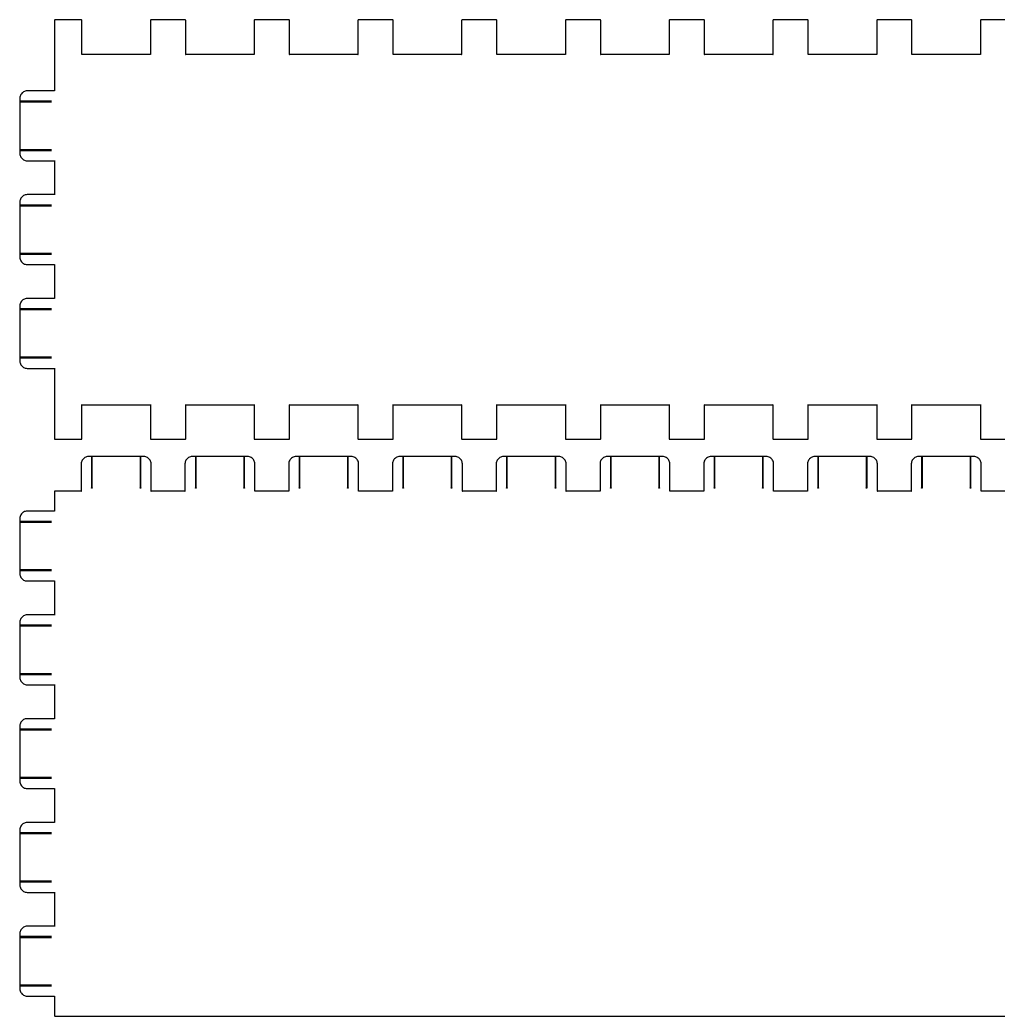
# Model space of a CAD drawing. Extents: x 10 to 570, y 947 to 1967.
# Drawn here: x 10.3 to 290.3, y 1466.6 to 1751.6 of the extents above; entities that cross this region are included whole.
import ezdxf

# ---------------------------------------------------------------- set-up
doc = ezdxf.new("R2010")
doc.units = 0
doc.layers.add('Layer_1', color=7, linetype='CONTINUOUS')

msp = doc.modelspace()

# ---------------------------------------------------------------- linework, layer by layer
at = {"layer": 'Layer_1', "color": 7}
for points in [[(20.2, 1751.525294), (20.2, 1741.625096), (20.2, 1731.32489), (12.38, 1731.32489)], [(27.95, 1751.625296), (20.3, 1751.625296)], [(47.65, 1751.525294), (47.65, 1741.725098), (28.05, 1741.725098), (28.05, 1751.525294)], [(57.65, 1751.625296), (47.75, 1751.625296)], [(77.35, 1751.525294), (77.35, 1741.725098), (57.75, 1741.725098), (57.75, 1751.525294)], [(87.35, 1751.625296), (77.45, 1751.625296)], [(107.05, 1751.525294), (107.05, 1741.725098), (87.45, 1741.725098), (87.45, 1751.525294)], [(117.05, 1751.625296), (107.15, 1751.625296)], [(136.75, 1751.525294), (136.75, 1741.725098), (117.15, 1741.725098), (117.15, 1751.525294)], [(146.75, 1751.625296), (136.85, 1751.625296)], [(166.45, 1751.525294), (166.45, 1741.725098), (146.85, 1741.725098), (146.85, 1751.525294)], [(176.45, 1751.625296), (166.55, 1751.625296)], [(196.15, 1751.525294), (196.15, 1741.725098), (176.55, 1741.725098), (176.55, 1751.525294)], [(206.15, 1751.625296), (196.25, 1751.625296)], [(225.85, 1751.525294), (225.85, 1741.725098), (206.25, 1741.725098), (206.25, 1751.525294)], [(235.85, 1751.625296), (225.95, 1751.625296)], [(255.55, 1751.525294), (255.55, 1741.725098), (235.95, 1741.725098), (235.95, 1751.525294)], [(265.55, 1751.625296), (255.65, 1751.625296)], [(285.25, 1751.525294), (285.25, 1741.725098), (265.65, 1741.725098), (265.65, 1751.525294)], [(295.25, 1751.625296), (285.35, 1751.625296)], [(10.3, 1729.244848), (10.3, 1728.254829)], [(10.3, 1728.254829), (10.3, 1714.394551)], [(19.31, 1728.354831), (10.4, 1728.354831)], [(10.4, 1728.154827), (19.31, 1728.154827)], [(10.3, 1714.394551), (10.3, 1713.404532)], [(19.31, 1714.494553), (10.4, 1714.494553)], [(10.4, 1714.294549), (19.31, 1714.294549)], [(12.38, 1711.32449), (20.2, 1711.32449), (20.2, 1701.624296), (12.38, 1701.624296)], [(10.3, 1699.544254), (10.3, 1698.554235)], [(10.3, 1698.554235), (10.3, 1684.693957)], [(19.31, 1698.654237), (10.4, 1698.654237)], [(10.4, 1698.454233), (19.31, 1698.454233)], [(10.3, 1684.693957), (10.3, 1683.703938)], [(19.31, 1684.793959), (10.4, 1684.793959)], [(10.4, 1684.593955), (19.31, 1684.593955)], [(12.38, 1681.623896), (20.2, 1681.623896), (20.2, 1671.923702), (12.38, 1671.923702)], [(10.3, 1669.84366), (10.3, 1668.853641)], [(10.3, 1668.853641), (10.3, 1654.993363)], [(19.31, 1668.953643), (10.4, 1668.953643)], [(10.4, 1668.753639), (19.31, 1668.753639)], [(10.3, 1654.993363), (10.3, 1654.003344)], [(19.31, 1655.093365), (10.4, 1655.093365)], [(10.4, 1654.893361), (19.31, 1654.893361)], [(12.38, 1651.923302), (20.2, 1651.923302), (20.2, 1641.623096), (20.2, 1631.722898)], [(28.05, 1631.722898), (28.05, 1641.523094), (47.65, 1641.523094), (47.65, 1631.722898)], [(57.75, 1631.722898), (57.75, 1641.523094), (77.35, 1641.523094), (77.35, 1631.722898)], [(87.45, 1631.722898), (87.45, 1641.523094), (107.05, 1641.523094), (107.05, 1631.722898)], [(117.15, 1631.722898), (117.15, 1641.523094), (136.75, 1641.523094), (136.75, 1631.722898)], [(146.85, 1631.722898), (146.85, 1641.523094), (166.45, 1641.523094), (166.45, 1631.722898)], [(176.55, 1631.722898), (176.55, 1641.523094), (196.15, 1641.523094), (196.15, 1631.722898)], [(206.25, 1631.722898), (206.25, 1641.523094), (225.85, 1641.523094), (225.85, 1631.722898)], [(235.95, 1631.722898), (235.95, 1641.523094), (255.55, 1641.523094), (255.55, 1631.722898)], [(265.65, 1631.722898), (265.65, 1641.523094), (285.25, 1641.523094), (285.25, 1631.722898)], [(20.3, 1631.622896), (27.95, 1631.622896)], [(47.75, 1631.622896), (57.65, 1631.622896)], [(77.45, 1631.622896), (87.35, 1631.622896)], [(107.15, 1631.622896), (117.05, 1631.622896)], [(136.85, 1631.622896), (146.75, 1631.622896)], [(166.55, 1631.622896), (176.45, 1631.622896)], [(196.25, 1631.622896), (206.15, 1631.622896)], [(225.95, 1631.622896), (235.85, 1631.622896)], [(255.65, 1631.622896), (265.55, 1631.622896)], [(285.35, 1631.622896), (295.25, 1631.622896)], [(30.92, 1626.6743), (29.93, 1626.6743)], [(30.82, 1626.5743), (30.82, 1617.6642)], [(44.78, 1626.6743), (30.92, 1626.6743)], [(31.02, 1617.6642), (31.02, 1626.5743)], [(44.68, 1626.5743), (44.68, 1617.6642)], [(45.77, 1626.6743), (44.78, 1626.6743)], [(44.88, 1617.6642), (44.88, 1626.5743)], [(60.62, 1626.6743), (59.63, 1626.6743)], [(60.52, 1626.5743), (60.52, 1617.6642)], [(74.48, 1626.6743), (60.62, 1626.6743)], [(60.72, 1617.6642), (60.72, 1626.5743)], [(74.38, 1626.5743), (74.38, 1617.6642)], [(75.47, 1626.6743), (74.48, 1626.6743)], [(74.58, 1617.6642), (74.58, 1626.5743)], [(90.32, 1626.6743), (89.33, 1626.6743)], [(90.22, 1626.5743), (90.22, 1617.6642)], [(104.18, 1626.6743), (90.32, 1626.6743)], [(90.42, 1617.6642), (90.42, 1626.5743)], [(104.08, 1626.5743), (104.08, 1617.6642)], [(105.17, 1626.6743), (104.18, 1626.6743)], [(104.28, 1617.6642), (104.28, 1626.5743)], [(120.02, 1626.6743), (119.03, 1626.6743)], [(119.92, 1626.5743), (119.92, 1617.6642)], [(133.88, 1626.6743), (120.02, 1626.6743)], [(120.12, 1617.6642), (120.12, 1626.5743)], [(133.78, 1626.5743), (133.78, 1617.6642)], [(134.87, 1626.6743), (133.88, 1626.6743)], [(133.98, 1617.6642), (133.98, 1626.5743)], [(149.72, 1626.6743), (148.73, 1626.6743)], [(149.62, 1626.5743), (149.62, 1617.6642)], [(163.58, 1626.6743), (149.72, 1626.6743)], [(149.82, 1617.6642), (149.82, 1626.5743)], [(163.48, 1626.5743), (163.48, 1617.6642)], [(164.57, 1626.6743), (163.58, 1626.6743)], [(163.68, 1617.6642), (163.68, 1626.5743)], [(179.42, 1626.6743), (178.43, 1626.6743)], [(179.32, 1626.5743), (179.32, 1617.6642)], [(193.28, 1626.6743), (179.42, 1626.6743)], [(179.52, 1617.6642), (179.52, 1626.5743)], [(193.18, 1626.5743), (193.18, 1617.6642)], [(194.27, 1626.6743), (193.28, 1626.6743)], [(193.38, 1617.6642), (193.38, 1626.5743)], [(209.12, 1626.6743), (208.13, 1626.6743)], [(209.02, 1626.5743), (209.02, 1617.6642)], [(222.98, 1626.6743), (209.12, 1626.6743)], [(209.22, 1617.6642), (209.22, 1626.5743)], [(222.88, 1626.5743), (222.88, 1617.6642)], [(223.97, 1626.6743), (222.98, 1626.6743)], [(223.08, 1617.6642), (223.08, 1626.5743)], [(238.82, 1626.6743), (237.83, 1626.6743)], [(238.72, 1626.5743), (238.72, 1617.6642)], [(252.68, 1626.6743), (238.82, 1626.6743)], [(238.92, 1617.6642), (238.92, 1626.5743)], [(252.58, 1626.5743), (252.58, 1617.6642)], [(253.67, 1626.6743), (252.68, 1626.6743)], [(252.78, 1617.6642), (252.78, 1626.5743)], [(268.52, 1626.6743), (267.53, 1626.6743)], [(268.42, 1626.5743), (268.42, 1617.6642)], [(282.38, 1626.6743), (268.52, 1626.6743)], [(268.62, 1617.6642), (268.62, 1626.5743)], [(282.28, 1626.5743), (282.28, 1617.6642)], [(283.37, 1626.6743), (282.38, 1626.6743)], [(282.48, 1617.6642), (282.48, 1626.5743)], [(27.85, 1624.5943), (27.85, 1616.7742), (20.3, 1616.7742)], [(57.55, 1624.5943), (57.55, 1616.7742), (47.85, 1616.7742), (47.85, 1624.5943)], [(87.25, 1624.5943), (87.25, 1616.7742), (77.55, 1616.7742), (77.55, 1624.5943)], [(116.95, 1624.5943), (116.95, 1616.7742), (107.25, 1616.7742), (107.25, 1624.5943)], [(146.65, 1624.5943), (146.65, 1616.7742), (136.95, 1616.7742), (136.95, 1624.5943)], [(176.35, 1624.5943), (176.35, 1616.7742), (166.65, 1616.7742), (166.65, 1624.5943)], [(206.05, 1624.5943), (206.05, 1616.7742), (196.35, 1616.7742), (196.35, 1624.5943)], [(235.75, 1624.5943), (235.75, 1616.7742), (226.05, 1616.7742), (226.05, 1624.5943)], [(265.45, 1624.5943), (265.45, 1616.7742), (255.75, 1616.7742), (255.75, 1624.5943)], [(295.15, 1624.5943), (295.15, 1616.7742), (285.45, 1616.7742), (285.45, 1624.5943)], [(20.2, 1616.6742), (20.2, 1611.0741), (12.38, 1611.0741)], [(10.3, 1608.9941), (10.3, 1608.004)], [(10.3, 1608.004), (10.3, 1594.1438)], [(19.31, 1608.104), (10.4, 1608.104)], [(10.4, 1607.904), (19.31, 1607.904)], [(10.3, 1594.1438), (10.3, 1593.1538)], [(19.31, 1594.2438), (10.4, 1594.2438)], [(10.4, 1594.0438), (19.31, 1594.0438)], [(12.38, 1591.0738), (20.2, 1591.0738), (20.2, 1581.3736), (12.38, 1581.3736)], [(10.3, 1579.2936), (10.3, 1578.3036)], [(10.3, 1578.3036), (10.3, 1564.4433)], [(19.31, 1578.4036), (10.4, 1578.4036)], [(10.4, 1578.2036), (19.31, 1578.2036)], [(10.3, 1564.4433), (10.3, 1563.4533)], [(19.31, 1564.5433), (10.4, 1564.5433)], [(10.4, 1564.3433), (19.31, 1564.3433)], [(12.38, 1561.3733), (20.2, 1561.3733), (20.2, 1551.6731), (12.38, 1551.6731)], [(10.3, 1549.5931), (10.3, 1548.6031)], [(10.3, 1548.6031), (10.3, 1534.7429)], [(19.31, 1548.7031), (10.4, 1548.7031)], [(10.4, 1548.5031), (19.31, 1548.5031)], [(10.3, 1534.7429), (10.3, 1533.7529)], [(19.31, 1534.8429), (10.4, 1534.8429)], [(10.4, 1534.6429), (19.31, 1534.6429)], [(12.38, 1531.6728), (20.2, 1531.6728), (20.2, 1521.9727), (12.38, 1521.9727)], [(10.3, 1519.8926), (10.3, 1518.9026)], [(10.3, 1518.9026), (10.3, 1505.0424)], [(19.31, 1519.0026), (10.4, 1519.0026)], [(10.4, 1518.8026), (19.31, 1518.8026)], [(19.31, 1505.1424), (10.4, 1505.1424)], [(10.3, 1505.0424), (10.3, 1504.0524)], [(10.4, 1504.9424), (19.31, 1504.9424)], [(12.38, 1501.9723), (20.2, 1501.9723), (20.2, 1492.2722), (12.38, 1492.2722)], [(10.3, 1490.1922), (10.3, 1489.2021)], [(10.3, 1489.2021), (10.3, 1475.3419)], [(19.31, 1489.3021), (10.4, 1489.3021)], [(10.4, 1489.1021), (19.31, 1489.1021)], [(10.3, 1475.3419), (10.3, 1474.3519)], [(19.31, 1475.4419), (10.4, 1475.4419)], [(10.4, 1475.2419), (19.31, 1475.2419)], [(12.38, 1472.2719), (20.2, 1472.2719), (20.2, 1466.6718)], [(20.3, 1466.5718), (560.3, 1466.5718)]]:
    msp.add_lwpolyline(points, dxfattribs=at)
for points in [[(20.3, 1631.622896)], [(20.3, 1466.5718)]]:
    msp.add_lwpolyline(points, close=True, dxfattribs=at)
for points in [[(20.3, 1751.625296), (20.245, 1751.625296), (20.2, 1751.580295), (20.2, 1751.525294)], [(28.05, 1751.525294), (28.05, 1751.580295), (28.005, 1751.625296), (27.95, 1751.625296)], [(47.75, 1751.625296), (47.695, 1751.625296), (47.65, 1751.580295), (47.65, 1751.525294)], [(57.75, 1751.525294), (57.75, 1751.580295), (57.705, 1751.625296), (57.65, 1751.625296)], [(77.45, 1751.625296), (77.395, 1751.625296), (77.35, 1751.580295), (77.35, 1751.525294)], [(87.45, 1751.525294), (87.45, 1751.580295), (87.405, 1751.625296), (87.35, 1751.625296)], [(107.15, 1751.625296), (107.095, 1751.625296), (107.05, 1751.580295), (107.05, 1751.525294)], [(117.15, 1751.525294), (117.15, 1751.580295), (117.105, 1751.625296), (117.05, 1751.625296)], [(136.85, 1751.625296), (136.795, 1751.625296), (136.75, 1751.580295), (136.75, 1751.525294)], [(146.85, 1751.525294), (146.85, 1751.580295), (146.805, 1751.625296), (146.75, 1751.625296)], [(166.55, 1751.625296), (166.495, 1751.625296), (166.45, 1751.580295), (166.45, 1751.525294)], [(176.55, 1751.525294), (176.55, 1751.580295), (176.505, 1751.625296), (176.45, 1751.625296)], [(196.25, 1751.625296), (196.195, 1751.625296), (196.15, 1751.580295), (196.15, 1751.525294)], [(206.25, 1751.525294), (206.25, 1751.580295), (206.205, 1751.625296), (206.15, 1751.625296)], [(225.95, 1751.625296), (225.895, 1751.625296), (225.85, 1751.580295), (225.85, 1751.525294)], [(235.95, 1751.525294), (235.95, 1751.580295), (235.905, 1751.625296), (235.85, 1751.625296)], [(255.65, 1751.625296), (255.595, 1751.625296), (255.55, 1751.580295), (255.55, 1751.525294)], [(265.65, 1751.525294), (265.65, 1751.580295), (265.605, 1751.625296), (265.55, 1751.625296)], [(285.35, 1751.625296), (285.295, 1751.625296), (285.25, 1751.580295), (285.25, 1751.525294)], [(28.05, 1741.725098), (27.95, 1741.725098), (28.05, 1741.625096), (28.05, 1741.725098)], [(47.65, 1741.725098), (47.65, 1741.625096), (47.75, 1741.725098), (47.65, 1741.725098)], [(57.75, 1741.725098), (57.65, 1741.725098), (57.75, 1741.625096), (57.75, 1741.725098)], [(77.35, 1741.725098), (77.35, 1741.625096), (77.45, 1741.725098), (77.35, 1741.725098)], [(87.45, 1741.725098), (87.35, 1741.725098), (87.45, 1741.625096), (87.45, 1741.725098)], [(107.05, 1741.725098), (107.05, 1741.625096), (107.15, 1741.725098), (107.05, 1741.725098)], [(117.15, 1741.725098), (117.05, 1741.725098), (117.15, 1741.625096), (117.15, 1741.725098)], [(136.75, 1741.725098), (136.75, 1741.625096), (136.85, 1741.725098), (136.75, 1741.725098)], [(146.85, 1741.725098), (146.75, 1741.725098), (146.85, 1741.625096), (146.85, 1741.725098)], [(166.45, 1741.725098), (166.45, 1741.625096), (166.55, 1741.725098), (166.45, 1741.725098)], [(176.55, 1741.725098), (176.45, 1741.725098), (176.55, 1741.625096), (176.55, 1741.725098)], [(196.15, 1741.725098), (196.15, 1741.625096), (196.25, 1741.725098), (196.15, 1741.725098)], [(206.25, 1741.725098), (206.15, 1741.725098), (206.25, 1741.625096), (206.25, 1741.725098)], [(225.85, 1741.725098), (225.85, 1741.625096), (225.95, 1741.725098), (225.85, 1741.725098)], [(235.95, 1741.725098), (235.85, 1741.725098), (235.95, 1741.625096), (235.95, 1741.725098)], [(255.55, 1741.725098), (255.55, 1741.625096), (255.65, 1741.725098), (255.55, 1741.725098)], [(265.65, 1741.725098), (265.55, 1741.725098), (265.65, 1741.625096), (265.65, 1741.725098)], [(285.25, 1741.725098), (285.25, 1741.625096), (285.35, 1741.725098), (285.25, 1741.725098)], [(10.579, 1730.284869), (10.396, 1729.967863), (10.3, 1729.609856), (10.3, 1729.244848)], [(11.34, 1731.045885), (11.024, 1730.862881), (10.761, 1730.600876), (10.579, 1730.284869)], [(12.38, 1731.32489), (12.015, 1731.32489), (11.656, 1731.228888), (11.34, 1731.045885)], [(20.2, 1731.32489), (20.2, 1731.224888), (20.3, 1731.32489), (20.2, 1731.32489)], [(10.4, 1728.354831), (10.345, 1728.354831), (10.3, 1728.30983), (10.3, 1728.254829)], [(10.3, 1728.254829), (10.3, 1728.198828), (10.345, 1728.154827), (10.4, 1728.154827)], [(19.21, 1728.254829), (19.21, 1728.271829), (19.215, 1728.288829), (19.223, 1728.30483)], [(19.223, 1728.204828), (19.215, 1728.219828), (19.21, 1728.236828), (19.21, 1728.254829)], [(19.223, 1728.30483), (19.232, 1728.31983), (19.245, 1728.33183), (19.26, 1728.34083)], [(19.26, 1728.167827), (19.245, 1728.176827), (19.232, 1728.188827), (19.223, 1728.204828)], [(19.26, 1728.34083), (19.275, 1728.349831), (19.292, 1728.354831), (19.31, 1728.354831)], [(19.31, 1728.154827), (19.292, 1728.154827), (19.275, 1728.158827), (19.26, 1728.167827)], [(10.4, 1714.494553), (10.345, 1714.494553), (10.3, 1714.449553), (10.3, 1714.394551)], [(10.3, 1714.394551), (10.3, 1714.33855), (10.345, 1714.294549), (10.4, 1714.294549)], [(10.3, 1713.404532), (10.3, 1713.039524), (10.396, 1712.680517), (10.579, 1712.364511)], [(19.21, 1714.394551), (19.21, 1714.411552), (19.215, 1714.428552), (19.223, 1714.444552)], [(19.223, 1714.34455), (19.215, 1714.359551), (19.21, 1714.376551), (19.21, 1714.394551)], [(19.223, 1714.444552), (19.232, 1714.459553), (19.245, 1714.471553), (19.26, 1714.480553)], [(19.26, 1714.30755), (19.245, 1714.31655), (19.232, 1714.32855), (19.223, 1714.34455)], [(19.26, 1714.480553), (19.275, 1714.489553), (19.292, 1714.494553), (19.31, 1714.494553)], [(19.31, 1714.294549), (19.292, 1714.294549), (19.275, 1714.29855), (19.26, 1714.30755)], [(10.579, 1712.364511), (10.761, 1712.047505), (11.024, 1711.785499), (11.34, 1711.602496)], [(11.34, 1711.602496), (11.656, 1711.420492), (12.015, 1711.32449), (12.38, 1711.32449)], [(20.2, 1711.32449), (20.3, 1711.32449), (20.2, 1711.424492), (20.2, 1711.32449)], [(10.579, 1700.584275), (10.396, 1700.267269), (10.3, 1699.909262), (10.3, 1699.544254)], [(11.34, 1701.345291), (11.024, 1701.162287), (10.761, 1700.900282), (10.579, 1700.584275)], [(12.38, 1701.624296), (12.015, 1701.624296), (11.656, 1701.528294), (11.34, 1701.345291)], [(20.2, 1701.624296), (20.2, 1701.524294), (20.3, 1701.624296), (20.2, 1701.624296)], [(10.4, 1698.654237), (10.345, 1698.654237), (10.3, 1698.609236), (10.3, 1698.554235)], [(10.3, 1698.554235), (10.3, 1698.498234), (10.345, 1698.454233), (10.4, 1698.454233)], [(19.21, 1698.554235), (19.21, 1698.571235), (19.215, 1698.588235), (19.223, 1698.604236)], [(19.223, 1698.504234), (19.215, 1698.519234), (19.21, 1698.536234), (19.21, 1698.554235)], [(19.223, 1698.604236), (19.232, 1698.619236), (19.245, 1698.631236), (19.26, 1698.640236)], [(19.26, 1698.467233), (19.245, 1698.476233), (19.232, 1698.488233), (19.223, 1698.504234)], [(19.26, 1698.640236), (19.275, 1698.649237), (19.292, 1698.654237), (19.31, 1698.654237)], [(19.31, 1698.454233), (19.292, 1698.454233), (19.275, 1698.458233), (19.26, 1698.467233)], [(10.4, 1684.793959), (10.345, 1684.793959), (10.3, 1684.748959), (10.3, 1684.693957)], [(10.3, 1684.693957), (10.3, 1684.637956), (10.345, 1684.593955), (10.4, 1684.593955)], [(19.21, 1684.693957), (19.21, 1684.710958), (19.215, 1684.727958), (19.223, 1684.743958)], [(19.223, 1684.643956), (19.215, 1684.658957), (19.21, 1684.675957), (19.21, 1684.693957)], [(19.223, 1684.743958), (19.232, 1684.758959), (19.245, 1684.770959), (19.26, 1684.779959)], [(19.26, 1684.779959), (19.275, 1684.788959), (19.292, 1684.793959), (19.31, 1684.793959)], [(10.3, 1683.703938), (10.3, 1683.33893), (10.396, 1682.979923), (10.579, 1682.663917)], [(10.579, 1682.663917), (10.761, 1682.346911), (11.024, 1682.084905), (11.34, 1681.901902)], [(11.34, 1681.901902), (11.656, 1681.719898), (12.015, 1681.623896), (12.38, 1681.623896)], [(19.26, 1684.606956), (19.245, 1684.615956), (19.232, 1684.627956), (19.223, 1684.643956)], [(19.31, 1684.593955), (19.292, 1684.593955), (19.275, 1684.597956), (19.26, 1684.606956)], [(20.2, 1681.623896), (20.3, 1681.623896), (20.2, 1681.723898), (20.2, 1681.623896)], [(10.579, 1670.883681), (10.396, 1670.566675), (10.3, 1670.208668), (10.3, 1669.84366)], [(11.34, 1671.644697), (11.024, 1671.461693), (10.761, 1671.199688), (10.579, 1670.883681)], [(12.38, 1671.923702), (12.015, 1671.923702), (11.656, 1671.8277), (11.34, 1671.644697)], [(20.2, 1671.923702), (20.2, 1671.8237), (20.3, 1671.923702), (20.2, 1671.923702)], [(10.4, 1668.953643), (10.345, 1668.953643), (10.3, 1668.908642), (10.3, 1668.853641)], [(10.3, 1668.853641), (10.3, 1668.79764), (10.345, 1668.753639), (10.4, 1668.753639)], [(19.21, 1668.853641), (19.21, 1668.870641), (19.215, 1668.887641), (19.223, 1668.903642)], [(19.223, 1668.80364), (19.215, 1668.81864), (19.21, 1668.83564), (19.21, 1668.853641)], [(19.223, 1668.903642), (19.232, 1668.918642), (19.245, 1668.930642), (19.26, 1668.939642)], [(19.26, 1668.766639), (19.245, 1668.775639), (19.232, 1668.787639), (19.223, 1668.80364)], [(19.26, 1668.939642), (19.275, 1668.948643), (19.292, 1668.953643), (19.31, 1668.953643)], [(19.31, 1668.753639), (19.292, 1668.753639), (19.275, 1668.757639), (19.26, 1668.766639)], [(10.4, 1655.093365), (10.345, 1655.093365), (10.3, 1655.048365), (10.3, 1654.993363)], [(10.3, 1654.993363), (10.3, 1654.937362), (10.345, 1654.893361), (10.4, 1654.893361)], [(10.3, 1654.003344), (10.3, 1653.638336), (10.396, 1653.279329), (10.579, 1652.963323)], [(19.21, 1654.993363), (19.21, 1655.010364), (19.215, 1655.027364), (19.223, 1655.043364)], [(19.223, 1654.943362), (19.215, 1654.958363), (19.21, 1654.975363), (19.21, 1654.993363)], [(19.223, 1655.043364), (19.232, 1655.058365), (19.245, 1655.070365), (19.26, 1655.079365)], [(19.26, 1654.906362), (19.245, 1654.915362), (19.232, 1654.927362), (19.223, 1654.943362)], [(19.26, 1655.079365), (19.275, 1655.088365), (19.292, 1655.093365), (19.31, 1655.093365)], [(19.31, 1654.893361), (19.292, 1654.893361), (19.275, 1654.897362), (19.26, 1654.906362)], [(10.579, 1652.963323), (10.761, 1652.646317), (11.024, 1652.384311), (11.34, 1652.201308)], [(11.34, 1652.201308), (11.656, 1652.019304), (12.015, 1651.923302), (12.38, 1651.923302)], [(20.2, 1651.923302), (20.3, 1651.923302), (20.2, 1652.023304), (20.2, 1651.923302)], [(28.05, 1641.523094), (28.05, 1641.623096), (27.95, 1641.523094), (28.05, 1641.523094)], [(47.65, 1641.523094), (47.75, 1641.523094), (47.65, 1641.623096), (47.65, 1641.523094)], [(57.75, 1641.523094), (57.75, 1641.623096), (57.65, 1641.523094), (57.75, 1641.523094)], [(77.35, 1641.523094), (77.45, 1641.523094), (77.35, 1641.623096), (77.35, 1641.523094)], [(87.45, 1641.523094), (87.45, 1641.623096), (87.35, 1641.523094), (87.45, 1641.523094)], [(107.05, 1641.523094), (107.15, 1641.523094), (107.05, 1641.623096), (107.05, 1641.523094)], [(117.15, 1641.523094), (117.15, 1641.623096), (117.05, 1641.523094), (117.15, 1641.523094)], [(136.75, 1641.523094), (136.85, 1641.523094), (136.75, 1641.623096), (136.75, 1641.523094)], [(146.85, 1641.523094), (146.85, 1641.623096), (146.75, 1641.523094), (146.85, 1641.523094)], [(166.45, 1641.523094), (166.55, 1641.523094), (166.45, 1641.623096), (166.45, 1641.523094)], [(176.55, 1641.523094), (176.55, 1641.623096), (176.45, 1641.523094), (176.55, 1641.523094)], [(196.15, 1641.523094), (196.25, 1641.523094), (196.15, 1641.623096), (196.15, 1641.523094)], [(206.25, 1641.523094), (206.25, 1641.623096), (206.15, 1641.523094), (206.25, 1641.523094)], [(225.85, 1641.523094), (225.95, 1641.523094), (225.85, 1641.623096), (225.85, 1641.523094)], [(235.95, 1641.523094), (235.95, 1641.623096), (235.85, 1641.523094), (235.95, 1641.523094)], [(255.55, 1641.523094), (255.65, 1641.523094), (255.55, 1641.623096), (255.55, 1641.523094)], [(265.65, 1641.523094), (265.65, 1641.623096), (265.55, 1641.523094), (265.65, 1641.523094)], [(285.25, 1641.523094), (285.35, 1641.523094), (285.25, 1641.623096), (285.25, 1641.523094)], [(20.2, 1631.722898), (20.2, 1631.666897), (20.245, 1631.622896), (20.3, 1631.622896)], [(27.95, 1631.622896), (28.005, 1631.622896), (28.05, 1631.666897), (28.05, 1631.722898)], [(47.65, 1631.722898), (47.65, 1631.666897), (47.695, 1631.622896), (47.75, 1631.622896)], [(57.65, 1631.622896), (57.705, 1631.622896), (57.75, 1631.666897), (57.75, 1631.722898)], [(77.35, 1631.722898), (77.35, 1631.666897), (77.395, 1631.622896), (77.45, 1631.622896)], [(87.35, 1631.622896), (87.405, 1631.622896), (87.45, 1631.666897), (87.45, 1631.722898)], [(107.05, 1631.722898), (107.05, 1631.666897), (107.095, 1631.622896), (107.15, 1631.622896)], [(117.05, 1631.622896), (117.105, 1631.622896), (117.15, 1631.666897), (117.15, 1631.722898)], [(136.75, 1631.722898), (136.75, 1631.666897), (136.795, 1631.622896), (136.85, 1631.622896)], [(146.75, 1631.622896), (146.805, 1631.622896), (146.85, 1631.666897), (146.85, 1631.722898)], [(166.45, 1631.722898), (166.45, 1631.666897), (166.495, 1631.622896), (166.55, 1631.622896)], [(176.45, 1631.622896), (176.505, 1631.622896), (176.55, 1631.666897), (176.55, 1631.722898)], [(196.15, 1631.722898), (196.15, 1631.666897), (196.195, 1631.622896), (196.25, 1631.622896)], [(206.15, 1631.622896), (206.205, 1631.622896), (206.25, 1631.666897), (206.25, 1631.722898)], [(225.85, 1631.722898), (225.85, 1631.666897), (225.895, 1631.622896), (225.95, 1631.622896)], [(235.85, 1631.622896), (235.905, 1631.622896), (235.95, 1631.666897), (235.95, 1631.722898)], [(255.55, 1631.722898), (255.55, 1631.666897), (255.595, 1631.622896), (255.65, 1631.622896)], [(265.55, 1631.622896), (265.605, 1631.622896), (265.65, 1631.666897), (265.65, 1631.722898)], [(285.25, 1631.722898), (285.25, 1631.666897), (285.295, 1631.622896), (285.35, 1631.622896)], [(28.129, 1625.6343), (27.946, 1625.3173), (27.85, 1624.9593), (27.85, 1624.5943)], [(28.89, 1626.3953), (28.574, 1626.2123), (28.311, 1625.9503), (28.129, 1625.6343)], [(29.93, 1626.6743), (29.565, 1626.6743), (29.206, 1626.5783), (28.89, 1626.3953)], [(30.92, 1626.6743), (30.865, 1626.6743), (30.82, 1626.6293), (30.82, 1626.5743)], [(31.02, 1626.5743), (31.02, 1626.6293), (30.975, 1626.6743), (30.92, 1626.6743)], [(44.78, 1626.6743), (44.725, 1626.6743), (44.68, 1626.6293), (44.68, 1626.5743)], [(44.88, 1626.5743), (44.88, 1626.6293), (44.835, 1626.6743), (44.78, 1626.6743)], [(46.81, 1626.3953), (46.494, 1626.5783), (46.135, 1626.6743), (45.77, 1626.6743)], [(47.571, 1625.6343), (47.389, 1625.9503), (47.126, 1626.2123), (46.81, 1626.3953)], [(47.85, 1624.5943), (47.85, 1624.9593), (47.754, 1625.3173), (47.571, 1625.6343)], [(57.829, 1625.6343), (57.646, 1625.3173), (57.55, 1624.9593), (57.55, 1624.5943)], [(58.59, 1626.3953), (58.274, 1626.2123), (58.011, 1625.9503), (57.829, 1625.6343)], [(59.63, 1626.6743), (59.265, 1626.6743), (58.906, 1626.5783), (58.59, 1626.3953)], [(60.62, 1626.6743), (60.565, 1626.6743), (60.52, 1626.6293), (60.52, 1626.5743)], [(60.72, 1626.5743), (60.72, 1626.6293), (60.675, 1626.6743), (60.62, 1626.6743)], [(74.48, 1626.6743), (74.425, 1626.6743), (74.38, 1626.6293), (74.38, 1626.5743)], [(74.58, 1626.5743), (74.58, 1626.6293), (74.535, 1626.6743), (74.48, 1626.6743)], [(76.51, 1626.3953), (76.194, 1626.5783), (75.835, 1626.6743), (75.47, 1626.6743)], [(77.271, 1625.6343), (77.089, 1625.9503), (76.826, 1626.2123), (76.51, 1626.3953)], [(77.55, 1624.5943), (77.55, 1624.9593), (77.454, 1625.3173), (77.271, 1625.6343)], [(87.529, 1625.6343), (87.346, 1625.3173), (87.25, 1624.9593), (87.25, 1624.5943)], [(88.29, 1626.3953), (87.974, 1626.2123), (87.711, 1625.9503), (87.529, 1625.6343)], [(89.33, 1626.6743), (88.965, 1626.6743), (88.606, 1626.5783), (88.29, 1626.3953)], [(90.32, 1626.6743), (90.265, 1626.6743), (90.22, 1626.6293), (90.22, 1626.5743)], [(90.42, 1626.5743), (90.42, 1626.6293), (90.375, 1626.6743), (90.32, 1626.6743)], [(104.18, 1626.6743), (104.125, 1626.6743), (104.08, 1626.6293), (104.08, 1626.5743)], [(104.28, 1626.5743), (104.28, 1626.6293), (104.235, 1626.6743), (104.18, 1626.6743)], [(106.21, 1626.3953), (105.894, 1626.5783), (105.535, 1626.6743), (105.17, 1626.6743)], [(106.971, 1625.6343), (106.789, 1625.9503), (106.526, 1626.2123), (106.21, 1626.3953)], [(107.25, 1624.5943), (107.25, 1624.9593), (107.154, 1625.3173), (106.971, 1625.6343)], [(117.229, 1625.6343), (117.046, 1625.3173), (116.95, 1624.9593), (116.95, 1624.5943)], [(117.99, 1626.3953), (117.674, 1626.2123), (117.411, 1625.9503), (117.229, 1625.6343)], [(119.03, 1626.6743), (118.665, 1626.6743), (118.306, 1626.5783), (117.99, 1626.3953)], [(120.02, 1626.6743), (119.965, 1626.6743), (119.92, 1626.6293), (119.92, 1626.5743)], [(120.12, 1626.5743), (120.12, 1626.6293), (120.075, 1626.6743), (120.02, 1626.6743)], [(133.88, 1626.6743), (133.825, 1626.6743), (133.78, 1626.6293), (133.78, 1626.5743)], [(133.98, 1626.5743), (133.98, 1626.6293), (133.935, 1626.6743), (133.88, 1626.6743)], [(135.91, 1626.3953), (135.594, 1626.5783), (135.235, 1626.6743), (134.87, 1626.6743)], [(136.671, 1625.6343), (136.489, 1625.9503), (136.226, 1626.2123), (135.91, 1626.3953)], [(136.95, 1624.5943), (136.95, 1624.9593), (136.854, 1625.3173), (136.671, 1625.6343)], [(146.929, 1625.6343), (146.746, 1625.3173), (146.65, 1624.9593), (146.65, 1624.5943)], [(147.69, 1626.3953), (147.374, 1626.2123), (147.111, 1625.9503), (146.929, 1625.6343)], [(148.73, 1626.6743), (148.365, 1626.6743), (148.006, 1626.5783), (147.69, 1626.3953)], [(149.72, 1626.6743), (149.665, 1626.6743), (149.62, 1626.6293), (149.62, 1626.5743)], [(149.82, 1626.5743), (149.82, 1626.6293), (149.775, 1626.6743), (149.72, 1626.6743)], [(163.58, 1626.6743), (163.525, 1626.6743), (163.48, 1626.6293), (163.48, 1626.5743)], [(163.68, 1626.5743), (163.68, 1626.6293), (163.635, 1626.6743), (163.58, 1626.6743)], [(165.61, 1626.3953), (165.294, 1626.5783), (164.935, 1626.6743), (164.57, 1626.6743)], [(166.371, 1625.6343), (166.189, 1625.9503), (165.926, 1626.2123), (165.61, 1626.3953)], [(166.65, 1624.5943), (166.65, 1624.9593), (166.554, 1625.3173), (166.371, 1625.6343)], [(176.629, 1625.6343), (176.446, 1625.3173), (176.35, 1624.9593), (176.35, 1624.5943)], [(177.39, 1626.3953), (177.074, 1626.2123), (176.811, 1625.9503), (176.629, 1625.6343)], [(178.43, 1626.6743), (178.065, 1626.6743), (177.706, 1626.5783), (177.39, 1626.3953)], [(179.42, 1626.6743), (179.365, 1626.6743), (179.32, 1626.6293), (179.32, 1626.5743)], [(179.52, 1626.5743), (179.52, 1626.6293), (179.475, 1626.6743), (179.42, 1626.6743)], [(193.28, 1626.6743), (193.225, 1626.6743), (193.18, 1626.6293), (193.18, 1626.5743)], [(193.38, 1626.5743), (193.38, 1626.6293), (193.335, 1626.6743), (193.28, 1626.6743)], [(195.31, 1626.3953), (194.994, 1626.5783), (194.635, 1626.6743), (194.27, 1626.6743)], [(196.071, 1625.6343), (195.889, 1625.9503), (195.626, 1626.2123), (195.31, 1626.3953)], [(196.35, 1624.5943), (196.35, 1624.9593), (196.254, 1625.3173), (196.071, 1625.6343)], [(206.329, 1625.6343), (206.146, 1625.3173), (206.05, 1624.9593), (206.05, 1624.5943)], [(207.09, 1626.3953), (206.774, 1626.2123), (206.511, 1625.9503), (206.329, 1625.6343)], [(208.13, 1626.6743), (207.765, 1626.6743), (207.406, 1626.5783), (207.09, 1626.3953)], [(209.12, 1626.6743), (209.065, 1626.6743), (209.02, 1626.6293), (209.02, 1626.5743)], [(209.22, 1626.5743), (209.22, 1626.6293), (209.175, 1626.6743), (209.12, 1626.6743)], [(222.98, 1626.6743), (222.925, 1626.6743), (222.88, 1626.6293), (222.88, 1626.5743)], [(223.08, 1626.5743), (223.08, 1626.6293), (223.035, 1626.6743), (222.98, 1626.6743)], [(225.01, 1626.3953), (224.694, 1626.5783), (224.335, 1626.6743), (223.97, 1626.6743)], [(225.771, 1625.6343), (225.589, 1625.9503), (225.326, 1626.2123), (225.01, 1626.3953)], [(226.05, 1624.5943), (226.05, 1624.9593), (225.954, 1625.3173), (225.771, 1625.6343)], [(236.029, 1625.6343), (235.846, 1625.3173), (235.75, 1624.9593), (235.75, 1624.5943)], [(236.79, 1626.3953), (236.474, 1626.2123), (236.211, 1625.9503), (236.029, 1625.6343)], [(237.83, 1626.6743), (237.465, 1626.6743), (237.106, 1626.5783), (236.79, 1626.3953)], [(238.82, 1626.6743), (238.765, 1626.6743), (238.72, 1626.6293), (238.72, 1626.5743)], [(238.92, 1626.5743), (238.92, 1626.6293), (238.875, 1626.6743), (238.82, 1626.6743)], [(252.68, 1626.6743), (252.625, 1626.6743), (252.58, 1626.6293), (252.58, 1626.5743)], [(252.78, 1626.5743), (252.78, 1626.6293), (252.735, 1626.6743), (252.68, 1626.6743)], [(254.71, 1626.3953), (254.394, 1626.5783), (254.035, 1626.6743), (253.67, 1626.6743)], [(255.471, 1625.6343), (255.289, 1625.9503), (255.026, 1626.2123), (254.71, 1626.3953)], [(255.75, 1624.5943), (255.75, 1624.9593), (255.654, 1625.3173), (255.471, 1625.6343)], [(265.729, 1625.6343), (265.546, 1625.3173), (265.45, 1624.9593), (265.45, 1624.5943)], [(266.49, 1626.3953), (266.174, 1626.2123), (265.911, 1625.9503), (265.729, 1625.6343)], [(267.53, 1626.6743), (267.165, 1626.6743), (266.806, 1626.5783), (266.49, 1626.3953)], [(268.52, 1626.6743), (268.465, 1626.6743), (268.42, 1626.6293), (268.42, 1626.5743)], [(268.62, 1626.5743), (268.62, 1626.6293), (268.575, 1626.6743), (268.52, 1626.6743)], [(282.38, 1626.6743), (282.325, 1626.6743), (282.28, 1626.6293), (282.28, 1626.5743)], [(282.48, 1626.5743), (282.48, 1626.6293), (282.435, 1626.6743), (282.38, 1626.6743)], [(284.41, 1626.3953), (284.094, 1626.5783), (283.735, 1626.6743), (283.37, 1626.6743)], [(285.171, 1625.6343), (284.989, 1625.9503), (284.726, 1626.2123), (284.41, 1626.3953)], [(285.45, 1624.5943), (285.45, 1624.9593), (285.354, 1625.3173), (285.171, 1625.6343)], [(20.3, 1616.7742), (20.245, 1616.7742), (20.2, 1616.7292), (20.2, 1616.6742)], [(27.85, 1616.7742), (27.85, 1616.6742), (27.95, 1616.7742), (27.85, 1616.7742)], [(30.82, 1617.6642), (30.82, 1617.6812), (30.825, 1617.6982), (30.833, 1617.7142)], [(30.833, 1617.7142), (30.842, 1617.7292), (30.855, 1617.7412), (30.87, 1617.7502)], [(30.87, 1617.7502), (30.885, 1617.7602), (30.902, 1617.7642), (30.92, 1617.7642)], [(30.92, 1617.7642), (30.938, 1617.7642), (30.955, 1617.7642), (30.97, 1617.7502)], [(30.97, 1617.7502), (30.985, 1617.7402), (30.998, 1617.7292), (31.007, 1617.7142)], [(31.007, 1617.7142), (31.015, 1617.6982), (31.02, 1617.6812), (31.02, 1617.6642)], [(44.68, 1617.6642), (44.68, 1617.6812), (44.685, 1617.6982), (44.693, 1617.7142)], [(44.693, 1617.7142), (44.702, 1617.7292), (44.715, 1617.7412), (44.73, 1617.7502)], [(44.73, 1617.7502), (44.745, 1617.7602), (44.762, 1617.7642), (44.78, 1617.7642)], [(44.78, 1617.7642), (44.798, 1617.7642), (44.815, 1617.7642), (44.83, 1617.7502)], [(44.83, 1617.7502), (44.845, 1617.7402), (44.858, 1617.7292), (44.867, 1617.7142)], [(44.867, 1617.7142), (44.875, 1617.6982), (44.88, 1617.6812), (44.88, 1617.6642)], [(47.85, 1616.7742), (47.75, 1616.7742), (47.85, 1616.6742), (47.85, 1616.7742)], [(57.55, 1616.7742), (57.55, 1616.6742), (57.65, 1616.7742), (57.55, 1616.7742)], [(60.52, 1617.6642), (60.52, 1617.6812), (60.525, 1617.6982), (60.533, 1617.7142)], [(60.533, 1617.7142), (60.542, 1617.7292), (60.555, 1617.7412), (60.57, 1617.7502)], [(60.57, 1617.7502), (60.585, 1617.7602), (60.602, 1617.7642), (60.62, 1617.7642)], [(60.62, 1617.7642), (60.638, 1617.7642), (60.655, 1617.7642), (60.67, 1617.7502)], [(60.67, 1617.7502), (60.685, 1617.7402), (60.698, 1617.7292), (60.707, 1617.7142)], [(60.707, 1617.7142), (60.715, 1617.6982), (60.72, 1617.6812), (60.72, 1617.6642)], [(74.38, 1617.6642), (74.38, 1617.6812), (74.385, 1617.6982), (74.393, 1617.7142)], [(74.393, 1617.7142), (74.402, 1617.7292), (74.415, 1617.7412), (74.43, 1617.7502)], [(74.43, 1617.7502), (74.445, 1617.7602), (74.462, 1617.7642), (74.48, 1617.7642)], [(74.48, 1617.7642), (74.498, 1617.7642), (74.515, 1617.7642), (74.53, 1617.7502)], [(74.53, 1617.7502), (74.545, 1617.7402), (74.558, 1617.7292), (74.567, 1617.7142)], [(74.567, 1617.7142), (74.575, 1617.6982), (74.58, 1617.6812), (74.58, 1617.6642)], [(77.55, 1616.7742), (77.45, 1616.7742), (77.55, 1616.6742), (77.55, 1616.7742)], [(87.25, 1616.7742), (87.25, 1616.6742), (87.35, 1616.7742), (87.25, 1616.7742)], [(90.22, 1617.6642), (90.22, 1617.6812), (90.225, 1617.6982), (90.233, 1617.7142)], [(90.233, 1617.7142), (90.242, 1617.7292), (90.255, 1617.7412), (90.27, 1617.7502)], [(90.27, 1617.7502), (90.285, 1617.7602), (90.302, 1617.7642), (90.32, 1617.7642)], [(90.32, 1617.7642), (90.338, 1617.7642), (90.355, 1617.7642), (90.37, 1617.7502)], [(90.37, 1617.7502), (90.385, 1617.7402), (90.398, 1617.7292), (90.407, 1617.7142)], [(90.407, 1617.7142), (90.415, 1617.6982), (90.42, 1617.6812), (90.42, 1617.6642)], [(104.08, 1617.6642), (104.08, 1617.6812), (104.085, 1617.6982), (104.093, 1617.7142)], [(104.093, 1617.7142), (104.102, 1617.7292), (104.115, 1617.7412), (104.13, 1617.7502)], [(104.13, 1617.7502), (104.145, 1617.7602), (104.162, 1617.7642), (104.18, 1617.7642)], [(104.18, 1617.7642), (104.198, 1617.7642), (104.215, 1617.7642), (104.23, 1617.7502)], [(104.23, 1617.7502), (104.245, 1617.7402), (104.258, 1617.7292), (104.267, 1617.7142)], [(104.267, 1617.7142), (104.275, 1617.6982), (104.28, 1617.6812), (104.28, 1617.6642)], [(107.25, 1616.7742), (107.15, 1616.7742), (107.25, 1616.6742), (107.25, 1616.7742)], [(116.95, 1616.7742), (116.95, 1616.6742), (117.05, 1616.7742), (116.95, 1616.7742)], [(119.92, 1617.6642), (119.92, 1617.6812), (119.925, 1617.6982), (119.933, 1617.7142)], [(119.933, 1617.7142), (119.942, 1617.7292), (119.955, 1617.7412), (119.97, 1617.7502)], [(119.97, 1617.7502), (119.985, 1617.7602), (120.002, 1617.7642), (120.02, 1617.7642)], [(120.02, 1617.7642), (120.038, 1617.7642), (120.055, 1617.7642), (120.07, 1617.7502)], [(120.07, 1617.7502), (120.085, 1617.7402), (120.098, 1617.7292), (120.107, 1617.7142)], [(120.107, 1617.7142), (120.115, 1617.6982), (120.12, 1617.6812), (120.12, 1617.6642)], [(133.78, 1617.6642), (133.78, 1617.6812), (133.785, 1617.6982), (133.793, 1617.7142)], [(133.793, 1617.7142), (133.802, 1617.7292), (133.815, 1617.7412), (133.83, 1617.7502)], [(133.83, 1617.7502), (133.845, 1617.7602), (133.862, 1617.7642), (133.88, 1617.7642)], [(133.88, 1617.7642), (133.898, 1617.7642), (133.915, 1617.7642), (133.93, 1617.7502)], [(133.93, 1617.7502), (133.945, 1617.7402), (133.958, 1617.7292), (133.967, 1617.7142)], [(133.967, 1617.7142), (133.975, 1617.6982), (133.98, 1617.6812), (133.98, 1617.6642)], [(136.95, 1616.7742), (136.85, 1616.7742), (136.95, 1616.6742), (136.95, 1616.7742)], [(146.65, 1616.7742), (146.65, 1616.6742), (146.75, 1616.7742), (146.65, 1616.7742)], [(149.62, 1617.6642), (149.62, 1617.6812), (149.625, 1617.6982), (149.633, 1617.7142)], [(149.633, 1617.7142), (149.642, 1617.7292), (149.655, 1617.7412), (149.67, 1617.7502)], [(149.67, 1617.7502), (149.685, 1617.7602), (149.702, 1617.7642), (149.72, 1617.7642)], [(149.72, 1617.7642), (149.738, 1617.7642), (149.755, 1617.7642), (149.77, 1617.7502)], [(149.77, 1617.7502), (149.785, 1617.7402), (149.798, 1617.7292), (149.807, 1617.7142)], [(149.807, 1617.7142), (149.815, 1617.6982), (149.82, 1617.6812), (149.82, 1617.6642)], [(163.48, 1617.6642), (163.48, 1617.6812), (163.485, 1617.6982), (163.493, 1617.7142)], [(163.493, 1617.7142), (163.502, 1617.7292), (163.515, 1617.7412), (163.53, 1617.7502)], [(163.53, 1617.7502), (163.545, 1617.7602), (163.562, 1617.7642), (163.58, 1617.7642)], [(163.58, 1617.7642), (163.598, 1617.7642), (163.615, 1617.7642), (163.63, 1617.7502)], [(163.63, 1617.7502), (163.645, 1617.7402), (163.658, 1617.7292), (163.667, 1617.7142)], [(163.667, 1617.7142), (163.675, 1617.6982), (163.68, 1617.6812), (163.68, 1617.6642)], [(166.65, 1616.7742), (166.55, 1616.7742), (166.65, 1616.6742), (166.65, 1616.7742)], [(176.35, 1616.7742), (176.35, 1616.6742), (176.45, 1616.7742), (176.35, 1616.7742)], [(179.32, 1617.6642), (179.32, 1617.6812), (179.325, 1617.6982), (179.333, 1617.7142)], [(179.333, 1617.7142), (179.342, 1617.7292), (179.355, 1617.7412), (179.37, 1617.7502)], [(179.37, 1617.7502), (179.385, 1617.7602), (179.402, 1617.7642), (179.42, 1617.7642)], [(179.42, 1617.7642), (179.438, 1617.7642), (179.455, 1617.7642), (179.47, 1617.7502)], [(179.47, 1617.7502), (179.485, 1617.7402), (179.498, 1617.7292), (179.507, 1617.7142)], [(179.507, 1617.7142), (179.515, 1617.6982), (179.52, 1617.6812), (179.52, 1617.6642)], [(193.18, 1617.6642), (193.18, 1617.6812), (193.185, 1617.6982), (193.193, 1617.7142)], [(193.193, 1617.7142), (193.202, 1617.7292), (193.215, 1617.7412), (193.23, 1617.7502)], [(193.23, 1617.7502), (193.245, 1617.7602), (193.262, 1617.7642), (193.28, 1617.7642)], [(193.28, 1617.7642), (193.298, 1617.7642), (193.315, 1617.7642), (193.33, 1617.7502)], [(193.33, 1617.7502), (193.345, 1617.7402), (193.358, 1617.7292), (193.367, 1617.7142)], [(193.367, 1617.7142), (193.375, 1617.6982), (193.38, 1617.6812), (193.38, 1617.6642)], [(196.35, 1616.7742), (196.25, 1616.7742), (196.35, 1616.6742), (196.35, 1616.7742)], [(206.05, 1616.7742), (206.05, 1616.6742), (206.15, 1616.7742), (206.05, 1616.7742)], [(209.02, 1617.6642), (209.02, 1617.6812), (209.025, 1617.6982), (209.033, 1617.7142)], [(209.033, 1617.7142), (209.042, 1617.7292), (209.055, 1617.7412), (209.07, 1617.7502)], [(209.07, 1617.7502), (209.085, 1617.7602), (209.102, 1617.7642), (209.12, 1617.7642)], [(209.12, 1617.7642), (209.138, 1617.7642), (209.155, 1617.7642), (209.17, 1617.7502)], [(209.17, 1617.7502), (209.185, 1617.7402), (209.198, 1617.7292), (209.207, 1617.7142)], [(209.207, 1617.7142), (209.215, 1617.6982), (209.22, 1617.6812), (209.22, 1617.6642)], [(222.88, 1617.6642), (222.88, 1617.6812), (222.885, 1617.6982), (222.893, 1617.7142)], [(222.893, 1617.7142), (222.902, 1617.7292), (222.915, 1617.7412), (222.93, 1617.7502)], [(222.93, 1617.7502), (222.945, 1617.7602), (222.962, 1617.7642), (222.98, 1617.7642)], [(222.98, 1617.7642), (222.998, 1617.7642), (223.015, 1617.7642), (223.03, 1617.7502)], [(223.03, 1617.7502), (223.045, 1617.7402), (223.058, 1617.7292), (223.067, 1617.7142)], [(223.067, 1617.7142), (223.075, 1617.6982), (223.08, 1617.6812), (223.08, 1617.6642)], [(226.05, 1616.7742), (225.95, 1616.7742), (226.05, 1616.6742), (226.05, 1616.7742)], [(235.75, 1616.7742), (235.75, 1616.6742), (235.85, 1616.7742), (235.75, 1616.7742)], [(238.72, 1617.6642), (238.72, 1617.6812), (238.725, 1617.6982), (238.733, 1617.7142)], [(238.733, 1617.7142), (238.742, 1617.7292), (238.755, 1617.7412), (238.77, 1617.7502)], [(238.77, 1617.7502), (238.785, 1617.7602), (238.802, 1617.7642), (238.82, 1617.7642)], [(238.82, 1617.7642), (238.838, 1617.7642), (238.855, 1617.7642), (238.87, 1617.7502)], [(238.87, 1617.7502), (238.885, 1617.7402), (238.898, 1617.7292), (238.907, 1617.7142)], [(238.907, 1617.7142), (238.915, 1617.6982), (238.92, 1617.6812), (238.92, 1617.6642)], [(252.58, 1617.6642), (252.58, 1617.6812), (252.585, 1617.6982), (252.593, 1617.7142)], [(252.593, 1617.7142), (252.602, 1617.7292), (252.615, 1617.7412), (252.63, 1617.7502)], [(252.63, 1617.7502), (252.645, 1617.7602), (252.662, 1617.7642), (252.68, 1617.7642)], [(252.68, 1617.7642), (252.698, 1617.7642), (252.715, 1617.7642), (252.73, 1617.7502)], [(252.73, 1617.7502), (252.745, 1617.7402), (252.758, 1617.7292), (252.767, 1617.7142)], [(252.767, 1617.7142), (252.775, 1617.6982), (252.78, 1617.6812), (252.78, 1617.6642)], [(255.75, 1616.7742), (255.65, 1616.7742), (255.75, 1616.6742), (255.75, 1616.7742)], [(265.45, 1616.7742), (265.45, 1616.6742), (265.55, 1616.7742), (265.45, 1616.7742)], [(268.42, 1617.6642), (268.42, 1617.6812), (268.425, 1617.6982), (268.433, 1617.7142)], [(268.433, 1617.7142), (268.442, 1617.7292), (268.455, 1617.7412), (268.47, 1617.7502)], [(268.47, 1617.7502), (268.485, 1617.7602), (268.502, 1617.7642), (268.52, 1617.7642)], [(268.52, 1617.7642), (268.538, 1617.7642), (268.555, 1617.7642), (268.57, 1617.7502)], [(268.57, 1617.7502), (268.585, 1617.7402), (268.598, 1617.7292), (268.607, 1617.7142)], [(268.607, 1617.7142), (268.615, 1617.6982), (268.62, 1617.6812), (268.62, 1617.6642)], [(282.28, 1617.6642), (282.28, 1617.6812), (282.285, 1617.6982), (282.293, 1617.7142)], [(282.293, 1617.7142), (282.302, 1617.7292), (282.315, 1617.7412), (282.33, 1617.7502)], [(282.33, 1617.7502), (282.345, 1617.7602), (282.362, 1617.7642), (282.38, 1617.7642)], [(282.38, 1617.7642), (282.398, 1617.7642), (282.415, 1617.7642), (282.43, 1617.7502)], [(282.43, 1617.7502), (282.445, 1617.7402), (282.458, 1617.7292), (282.467, 1617.7142)], [(282.467, 1617.7142), (282.475, 1617.6982), (282.48, 1617.6812), (282.48, 1617.6642)], [(285.45, 1616.7742), (285.35, 1616.7742), (285.45, 1616.6742), (285.45, 1616.7742)], [(11.34, 1610.7951), (11.024, 1610.6121), (10.761, 1610.3501), (10.579, 1610.0341)], [(12.38, 1611.0741), (12.015, 1611.0741), (11.656, 1610.9781), (11.34, 1610.7951)], [(20.2, 1611.0741), (20.2, 1610.9741), (20.3, 1611.0741), (20.2, 1611.0741)], [(10.579, 1610.0341), (10.396, 1609.7171), (10.3, 1609.3591), (10.3, 1608.9941)], [(10.4, 1608.104), (10.345, 1608.104), (10.3, 1608.059), (10.3, 1608.004)], [(10.3, 1608.004), (10.3, 1607.948), (10.345, 1607.904), (10.4, 1607.904)], [(19.21, 1608.004), (19.21, 1608.021), (19.215, 1608.038), (19.223, 1608.054)], [(19.223, 1607.954), (19.215, 1607.969), (19.21, 1607.986), (19.21, 1608.004)], [(19.223, 1608.054), (19.232, 1608.069), (19.245, 1608.081), (19.26, 1608.09)], [(19.26, 1607.917), (19.245, 1607.927), (19.232, 1607.938), (19.223, 1607.954)], [(19.26, 1608.09), (19.275, 1608.1), (19.292, 1608.104), (19.31, 1608.104)], [(19.31, 1607.904), (19.292, 1607.904), (19.275, 1607.904), (19.26, 1607.917)], [(10.4, 1594.2438), (10.345, 1594.2438), (10.3, 1594.1988), (10.3, 1594.1438)], [(10.3, 1594.1438), (10.3, 1594.0878), (10.345, 1594.0438), (10.4, 1594.0438)], [(19.21, 1594.1438), (19.21, 1594.1608), (19.215, 1594.1778), (19.223, 1594.1938)], [(19.223, 1594.0938), (19.215, 1594.1088), (19.21, 1594.1258), (19.21, 1594.1438)], [(19.223, 1594.1938), (19.232, 1594.2088), (19.245, 1594.2208), (19.26, 1594.2298)], [(19.26, 1594.0568), (19.245, 1594.0668), (19.232, 1594.0778), (19.223, 1594.0938)], [(19.26, 1594.2298), (19.275, 1594.2398), (19.292, 1594.2438), (19.31, 1594.2438)], [(19.31, 1594.0438), (19.292, 1594.0438), (19.275, 1594.0438), (19.26, 1594.0568)], [(10.3, 1593.1538), (10.3, 1592.7888), (10.396, 1592.4298), (10.579, 1592.1138)], [(10.579, 1592.1138), (10.761, 1591.7968), (11.024, 1591.5348), (11.34, 1591.3518)], [(11.34, 1591.3518), (11.656, 1591.1698), (12.015, 1591.0738), (12.38, 1591.0738)], [(20.2, 1591.0738), (20.3, 1591.0738), (20.2, 1591.1738), (20.2, 1591.0738)], [(10.579, 1580.3336), (10.396, 1580.0166), (10.3, 1579.6586), (10.3, 1579.2936)], [(11.34, 1581.0946), (11.024, 1580.9116), (10.761, 1580.6496), (10.579, 1580.3336)], [(12.38, 1581.3736), (12.015, 1581.3736), (11.656, 1581.2776), (11.34, 1581.0946)], [(20.2, 1581.3736), (20.2, 1581.2736), (20.3, 1581.3736), (20.2, 1581.3736)], [(10.4, 1578.4036), (10.345, 1578.4036), (10.3, 1578.3586), (10.3, 1578.3036)], [(10.3, 1578.3036), (10.3, 1578.2476), (10.345, 1578.2036), (10.4, 1578.2036)], [(19.21, 1578.3036), (19.21, 1578.3206), (19.215, 1578.3376), (19.223, 1578.3536)], [(19.223, 1578.2536), (19.215, 1578.2686), (19.21, 1578.2856), (19.21, 1578.3036)], [(19.223, 1578.3536), (19.232, 1578.3686), (19.245, 1578.3806), (19.26, 1578.3896)], [(19.26, 1578.2166), (19.245, 1578.2266), (19.232, 1578.2376), (19.223, 1578.2536)], [(19.26, 1578.3896), (19.275, 1578.3996), (19.292, 1578.4036), (19.31, 1578.4036)], [(19.31, 1578.2036), (19.292, 1578.2036), (19.275, 1578.2036), (19.26, 1578.2166)], [(10.4, 1564.5433), (10.345, 1564.5433), (10.3, 1564.4983), (10.3, 1564.4433)], [(10.3, 1564.4433), (10.3, 1564.3873), (10.345, 1564.3433), (10.4, 1564.3433)], [(10.3, 1563.4533), (10.3, 1563.0883), (10.396, 1562.7293), (10.579, 1562.4133)], [(10.579, 1562.4133), (10.761, 1562.0963), (11.024, 1561.8343), (11.34, 1561.6513)], [(19.21, 1564.4433), (19.21, 1564.4603), (19.215, 1564.4773), (19.223, 1564.4933)], [(19.223, 1564.3933), (19.215, 1564.4083), (19.21, 1564.4253), (19.21, 1564.4433)], [(19.223, 1564.4933), (19.232, 1564.5083), (19.245, 1564.5203), (19.26, 1564.5293)], [(19.26, 1564.3563), (19.245, 1564.3663), (19.232, 1564.3773), (19.223, 1564.3933)], [(19.26, 1564.5293), (19.275, 1564.5393), (19.292, 1564.5433), (19.31, 1564.5433)], [(19.31, 1564.3433), (19.292, 1564.3433), (19.275, 1564.3433), (19.26, 1564.3563)], [(11.34, 1561.6513), (11.656, 1561.4693), (12.015, 1561.3733), (12.38, 1561.3733)], [(20.2, 1561.3733), (20.3, 1561.3733), (20.2, 1561.4733), (20.2, 1561.3733)], [(11.34, 1551.3941), (11.024, 1551.2111), (10.761, 1550.9491), (10.579, 1550.6331)], [(12.38, 1551.6731), (12.015, 1551.6731), (11.656, 1551.5771), (11.34, 1551.3941)], [(20.2, 1551.6731), (20.2, 1551.5731), (20.3, 1551.6731), (20.2, 1551.6731)], [(10.579, 1550.6331), (10.396, 1550.3161), (10.3, 1549.9581), (10.3, 1549.5931)], [(10.4, 1548.7031), (10.345, 1548.7031), (10.3, 1548.6581), (10.3, 1548.6031)], [(10.3, 1548.6031), (10.3, 1548.5471), (10.345, 1548.5031), (10.4, 1548.5031)], [(19.21, 1548.6031), (19.21, 1548.6201), (19.215, 1548.6371), (19.223, 1548.6531)], [(19.223, 1548.5531), (19.215, 1548.5681), (19.21, 1548.5851), (19.21, 1548.6031)], [(19.223, 1548.6531), (19.232, 1548.6681), (19.245, 1548.6801), (19.26, 1548.6891)], [(19.26, 1548.5161), (19.245, 1548.5261), (19.232, 1548.5371), (19.223, 1548.5531)], [(19.26, 1548.6891), (19.275, 1548.6991), (19.292, 1548.7031), (19.31, 1548.7031)], [(19.31, 1548.5031), (19.292, 1548.5031), (19.275, 1548.5031), (19.26, 1548.5161)], [(10.4, 1534.8429), (10.345, 1534.8429), (10.3, 1534.7979), (10.3, 1534.7429)], [(10.3, 1534.7429), (10.3, 1534.6869), (10.345, 1534.6429), (10.4, 1534.6429)], [(10.3, 1533.7529), (10.3, 1533.3878), (10.396, 1533.0288), (10.579, 1532.7128)], [(19.21, 1534.7429), (19.21, 1534.7599), (19.215, 1534.7769), (19.223, 1534.7929)], [(19.223, 1534.6929), (19.215, 1534.7079), (19.21, 1534.7249), (19.21, 1534.7429)], [(19.223, 1534.7929), (19.232, 1534.8079), (19.245, 1534.8199), (19.26, 1534.8289)], [(19.26, 1534.6559), (19.245, 1534.6659), (19.232, 1534.6769), (19.223, 1534.6929)], [(19.26, 1534.8289), (19.275, 1534.8389), (19.292, 1534.8429), (19.31, 1534.8429)], [(19.31, 1534.6429), (19.292, 1534.6429), (19.275, 1534.6429), (19.26, 1534.6559)], [(10.579, 1532.7128), (10.761, 1532.3958), (11.024, 1532.1338), (11.34, 1531.9508)], [(11.34, 1531.9508), (11.656, 1531.7688), (12.015, 1531.6728), (12.38, 1531.6728)], [(20.2, 1531.6728), (20.3, 1531.6728), (20.2, 1531.7728), (20.2, 1531.6728)], [(10.579, 1520.9326), (10.396, 1520.6156), (10.3, 1520.2576), (10.3, 1519.8926)], [(11.34, 1521.6937), (11.024, 1521.5107), (10.761, 1521.2487), (10.579, 1520.9326)], [(12.38, 1521.9727), (12.015, 1521.9727), (11.656, 1521.8767), (11.34, 1521.6937)], [(20.2, 1521.9727), (20.2, 1521.8727), (20.3, 1521.9727), (20.2, 1521.9727)], [(10.4, 1519.0026), (10.345, 1519.0026), (10.3, 1518.9576), (10.3, 1518.9026)], [(10.3, 1518.9026), (10.3, 1518.8466), (10.345, 1518.8026), (10.4, 1518.8026)], [(19.21, 1518.9026), (19.21, 1518.9196), (19.215, 1518.9366), (19.223, 1518.9526)], [(19.223, 1518.8526), (19.215, 1518.8676), (19.21, 1518.8846), (19.21, 1518.9026)], [(19.223, 1518.9526), (19.232, 1518.9676), (19.245, 1518.9796), (19.26, 1518.9886)], [(19.26, 1518.8156), (19.245, 1518.8256), (19.232, 1518.8366), (19.223, 1518.8526)], [(19.26, 1518.9886), (19.275, 1518.9986), (19.292, 1519.0026), (19.31, 1519.0026)], [(19.31, 1518.8026), (19.292, 1518.8026), (19.275, 1518.8026), (19.26, 1518.8156)], [(10.4, 1505.1424), (10.345, 1505.1424), (10.3, 1505.0974), (10.3, 1505.0424)], [(19.21, 1505.0424), (19.21, 1505.0594), (19.215, 1505.0764), (19.223, 1505.0924)], [(19.223, 1505.0924), (19.232, 1505.1074), (19.245, 1505.1194), (19.26, 1505.1284)], [(19.26, 1505.1284), (19.275, 1505.1384), (19.292, 1505.1424), (19.31, 1505.1424)], [(10.3, 1505.0424), (10.3, 1504.9864), (10.345, 1504.9424), (10.4, 1504.9424)], [(10.3, 1504.0524), (10.3, 1503.6874), (10.396, 1503.3284), (10.579, 1503.0124)], [(10.579, 1503.0124), (10.761, 1502.6954), (11.024, 1502.4333), (11.34, 1502.2503)], [(11.34, 1502.2503), (11.656, 1502.0683), (12.015, 1501.9723), (12.38, 1501.9723)], [(19.223, 1504.9924), (19.215, 1505.0074), (19.21, 1505.0244), (19.21, 1505.0424)], [(19.26, 1504.9554), (19.245, 1504.9654), (19.232, 1504.9764), (19.223, 1504.9924)], [(19.31, 1504.9424), (19.292, 1504.9424), (19.275, 1504.9424), (19.26, 1504.9554)], [(20.2, 1501.9723), (20.3, 1501.9723), (20.2, 1502.0723), (20.2, 1501.9723)], [(10.579, 1491.2322), (10.396, 1490.9152), (10.3, 1490.5572), (10.3, 1490.1922)], [(11.34, 1491.9932), (11.024, 1491.8102), (10.761, 1491.5482), (10.579, 1491.2322)], [(12.38, 1492.2722), (12.015, 1492.2722), (11.656, 1492.1762), (11.34, 1491.9932)], [(20.2, 1492.2722), (20.2, 1492.1722), (20.3, 1492.2722), (20.2, 1492.2722)], [(10.4, 1489.3021), (10.345, 1489.3021), (10.3, 1489.2571), (10.3, 1489.2021)], [(10.3, 1489.2021), (10.3, 1489.1461), (10.345, 1489.1021), (10.4, 1489.1021)], [(19.21, 1489.2021), (19.21, 1489.2191), (19.215, 1489.2361), (19.223, 1489.2521)], [(19.223, 1489.1521), (19.215, 1489.1671), (19.21, 1489.1841), (19.21, 1489.2021)], [(19.223, 1489.2521), (19.232, 1489.2671), (19.245, 1489.2791), (19.26, 1489.2881)], [(19.26, 1489.1151), (19.245, 1489.1251), (19.232, 1489.1361), (19.223, 1489.1521)], [(19.26, 1489.2881), (19.275, 1489.2981), (19.292, 1489.3021), (19.31, 1489.3021)], [(19.31, 1489.1021), (19.292, 1489.1021), (19.275, 1489.1021), (19.26, 1489.1151)], [(10.4, 1475.4419), (10.345, 1475.4419), (10.3, 1475.3969), (10.3, 1475.3419)], [(10.3, 1475.3419), (10.3, 1475.2859), (10.345, 1475.2419), (10.4, 1475.2419)], [(10.3, 1474.3519), (10.3, 1473.9869), (10.396, 1473.6279), (10.579, 1473.3119)], [(19.21, 1475.3419), (19.21, 1475.3589), (19.215, 1475.3759), (19.223, 1475.3919)], [(19.223, 1475.2919), (19.215, 1475.3069), (19.21, 1475.3239), (19.21, 1475.3419)], [(19.223, 1475.3919), (19.232, 1475.4069), (19.245, 1475.4189), (19.26, 1475.4279)], [(19.26, 1475.2549), (19.245, 1475.2649), (19.232, 1475.2759), (19.223, 1475.2919)], [(19.26, 1475.4279), (19.275, 1475.4379), (19.292, 1475.4419), (19.31, 1475.4419)], [(19.31, 1475.2419), (19.292, 1475.2419), (19.275, 1475.2419), (19.26, 1475.2549)], [(10.579, 1473.3119), (10.761, 1472.9949), (11.024, 1472.7329), (11.34, 1472.5499)], [(11.34, 1472.5499), (11.656, 1472.3679), (12.015, 1472.2719), (12.38, 1472.2719)], [(20.2, 1472.2719), (20.3, 1472.2719), (20.2, 1472.3719), (20.2, 1472.2719)], [(20.2, 1466.6718), (20.2, 1466.6158), (20.245, 1466.5718), (20.3, 1466.5718)]]:
    msp.add_open_spline(points, degree=3, dxfattribs=at)

doc.saveas('drawing.dxf')
